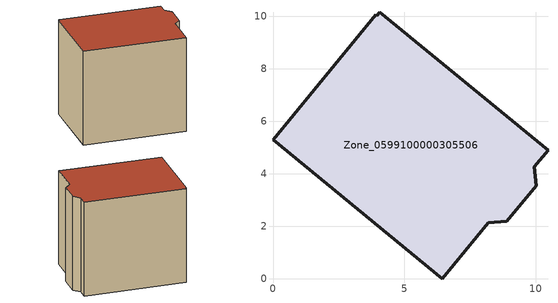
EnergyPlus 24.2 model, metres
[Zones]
Zone_0599100000305506
 floor ground (C_G): 8.2,2.13 6.45,0 0,5.3 3.91,10.04 3.95,10.01 4.07,10.15 10.47,4.9 9.95,4.26 10.02,3.55 8.9,2.2 z0
 wall outside (C_F): 3.91,10.04 0,5.3 6.45,0 8.2,2.13 8.9,2.2 10.02,3.55 9.95,4.26 10.47,4.9 4.07,10.15 3.95,10.01 3.91,10.04 z0:7.88
 roof outside (C_R): 3.95,10.01 3.91,10.04 0,5.3 6.45,0 8.2,2.13 8.9,2.2 10.02,3.55 9.95,4.26 10.47,4.9 4.07,10.15 z7.88
[BUILDING]
Pand.0599100000305506: North Axis=0; Terrain=City; Loads Convergence Tolerance Value=0.04; Temperature Convergence Tolerance Value=0.4; Solar Distribution=FullExterior; Maximum Number of Warmup Days=25; Minimum Number of Warmup Days=1
[Site:Location]
Rotterdam.The.Hague.AP_ZH_NLD Design_Conditions: Latitude=51.96; Longitude=4.45; Time Zone=1; Elevation=-4.5
[SITE:GROUNDTEMPERATURE:BUILDINGSURFACE]
18, 18, 18, 18, 18, 18, 18, 18, 18, 18, 18, 18
[MATERIAL] Thermal Absorptance=0.9; Solar Absorptance=0.7; Visible Absorptance=0.7
Name | Roughness | Thickness | Conductivity | Density | Specific Heat
G.TI.1946 | MediumSmooth | 0.15 | 1 | 540 | 1210
F.TI.1946 | Rough | 0.3 | 0.857143 | 1920 | 840
R.TI.1946 | MediumRough | 0.2 | 0.1 | 1500 | 1000
[CONSTRUCTION]
C_G: G.TI.1946
C_F: F.TI.1946
C_R: R.TI.1946
[ZONE]
Zone_0599100000305506: Type=1; Multiplier=1; Ceiling Height=Autocalculate; Volume=Autocalculate; Floor Area=autocalculate; Part of Total Floor Area=Yes
[ZONEINFILTRATION:DESIGNFLOWRATE]
Infil_Zone_0599100000305506: Zone or ZoneList or Space or SpaceList=Zone_0599100000305506; Schedule=AlwaysOn; Design Flow Rate Calculation Method=Flow/Area; Flow Rate per Floor Area=0.003; Constant Term Coefficient=1; Temperature Term Coefficient=0; Velocity Term Coefficient=0; Velocity Squared Term Coefficient=0
[HVACTEMPLATE:ZONE:IDEALLOADSAIRSYSTEM]
Zone_0599100000305506: Maximum Heating Supply Air Temperature=50; Minimum Cooling Supply Air Temperature=13; Maximum Heating Supply Air Humidity Ratio=0.0156; Minimum Cooling Supply Air Humidity Ratio=0.0077; Heating Limit=NoLimit; Cooling Limit=NoLimit; Dehumidification Control Type=ConstantSensibleHeatRatio; Cooling Sensible Heat Ratio=0.7; Dehumidification Setpoint=60; Humidification Control Type=None; Humidification Setpoint=30; Outdoor Air Method=None; Outdoor Air Flow Rate per Person=0.00944; Outdoor Air Flow Rate per Zone Floor Area=0; Outdoor Air Flow Rate per Zone=0; Demand Controlled Ventilation Type=None; Outdoor Air Economizer Type=NoEconomizer; Heat Recovery Type=None; Sensible Heat Recovery Effectiveness=0.7; Latent Heat Recovery Effectiveness=0.65
[ZONECONTROL:THERMOSTAT]
ThermostatControl_Zone_0599100000305506: Zone or ZoneList=Zone_0599100000305506; Control Type Schedule=DualSetpointControlType; Control 1=Thermostat_Zone_0599100000305506; Temperature Difference Between Cutout And Setpoint=0
[THERMOSTATSETPOINT:DUALSETPOINT]
Thermostat_Zone_0599100000305506: Heating Setpoint Temperature Schedule=HeatingSetpoint_Zone_0599100000305506; Cooling Setpoint Temperature Schedule=CoolingSetpoint_Zone_0599100000305506
[SCHEDULE:COMPACT]
HeatingSetpoint_Zone_0599100000305506: Through: 12/31, For: AllDays, Until: 24:00, 21
CoolingSetpoint_Zone_0599100000305506: Through: 12/31, For: AllDays, Until: 24:00, 24
DualSetpointControlType: Through: 12/31, For: AllDays, Until: 24:00, 4
AlwaysOn: Through: 12/31, For: AllDays, Until: 24:00, 1
